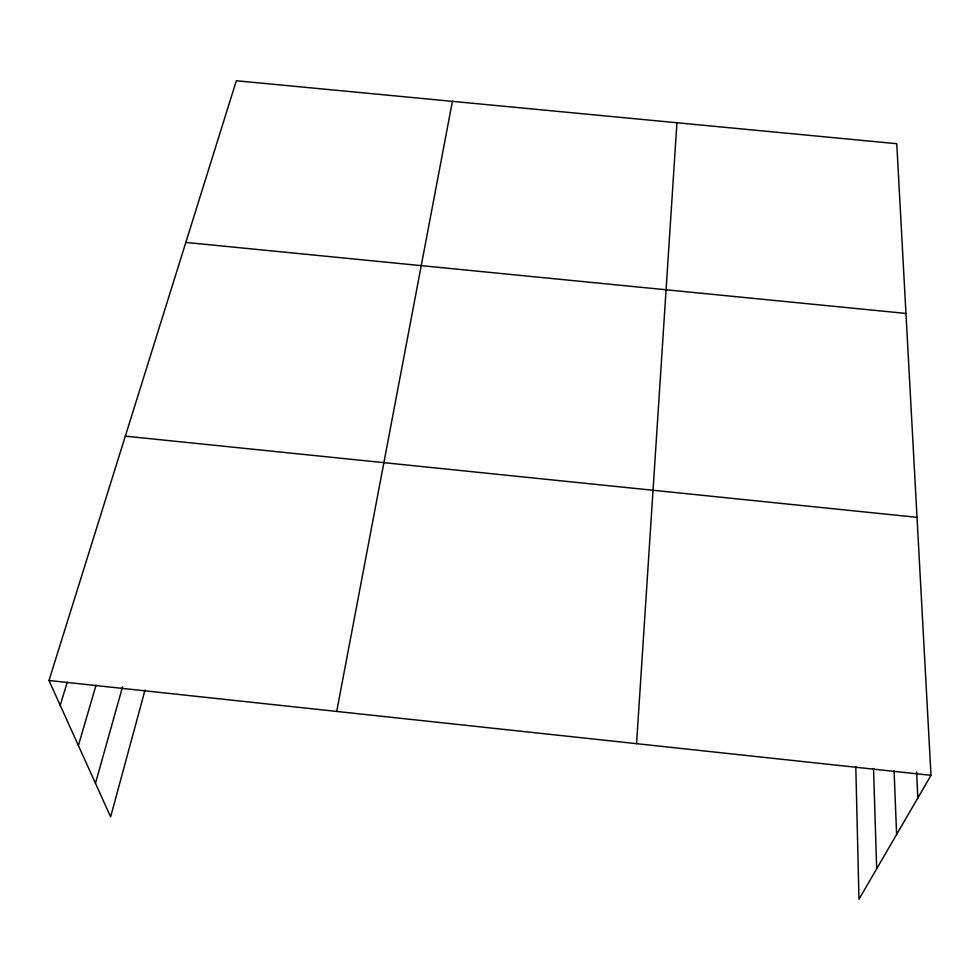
<?xml version="1.0" encoding="UTF-8"?>
<svg xmlns="http://www.w3.org/2000/svg" width="980" height="980" viewBox="0 0 980 980"><rect width="100%" height="100%" fill="white"/><g stroke="black" fill="none" stroke-linecap="round" stroke-linejoin="round"><path stroke-width="1.47" d="M636.559 743.673L676.935 122.745M336.704 711.431L452.405 101.344M145.028 690.018L110.63 816.867L49 680.5L236.339 80.752L896.761 143.705L931 775.327L858.982 899.248L855.797 766.715M95.464 783.314L122.549 686.894M78.4 745.547L96.016 685.216M60.221 705.331L67.265 682.19M185.845 242.428L905.961 313.429M125.33 436.149L917.011 517.33M49 680.5L931 775.327M916.606 771.995L917.856 797.941M894.103 771.015L896.602 834.519M873.535 768.516L876.671 868.819"/></g></svg>
